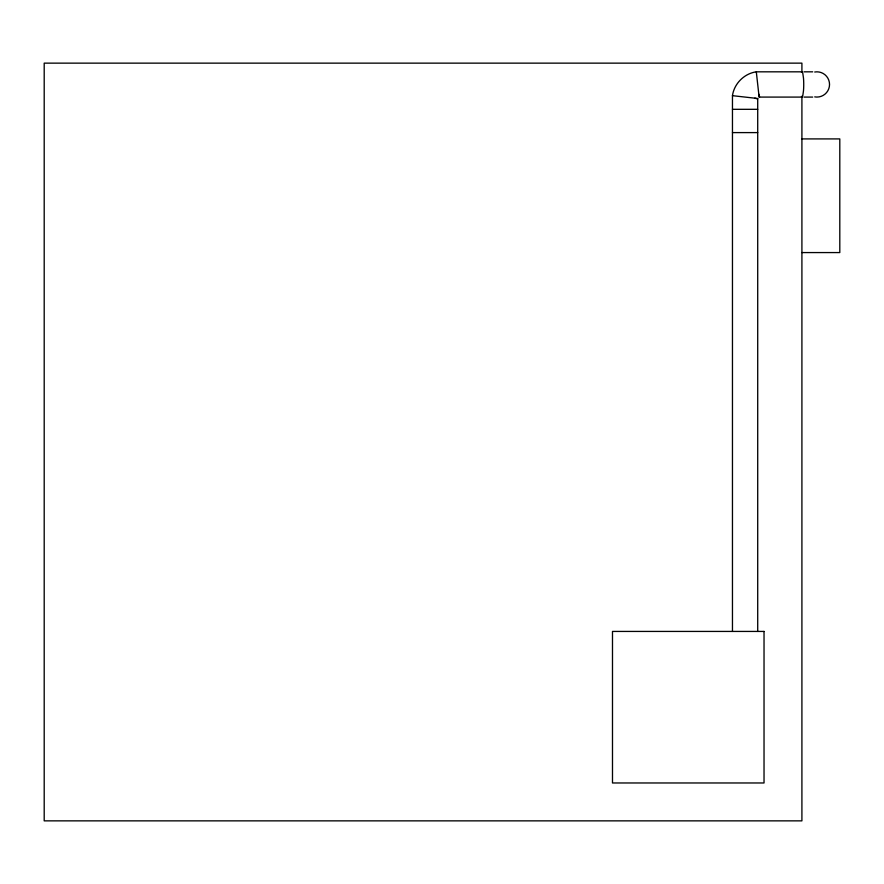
<?xml version="1.0" encoding="UTF-8"?>
<svg xmlns="http://www.w3.org/2000/svg" width="884" height="884" viewBox="0 0 884 884"><rect width="100%" height="100%" fill="white"/><g stroke="black" fill="none" stroke-linecap="round" stroke-linejoin="round"><path stroke-width="1.33" d="M732.46 631.43L732.46 95.671C734.162 83.615 744.251 73.527 756.306 71.825L801.91 71.825M803.998 71.825L812.716 71.825M759.29 97.085L801.91 97.085M803.998 97.085L812.716 97.085M732.46 109.318L757.71 109.318M732.46 132.6L757.71 132.6M801.91 138.91L839.8 138.91L839.8 252.57L801.91 252.57M732.46 95.671L757.71 98.489M754.814 98.168L757.61 98.953M758.803 94.179L759.588 96.975M756.306 71.825L759.124 97.085M801.91 71.427L801.91 63.14L44.2 63.14L44.2 820.86L801.91 820.86L801.91 96.201M757.71 98.654L757.71 631.43M801.445 96.654A12.862 1.834 90 0 0 802.827 95.395L803.49 90.765A12.52 1.779 -90 0 0 803.49 78.135L802.827 73.516A12.862 1.834 90 0 0 801.445 72.256M814.716 72.013A12.63 12.63 0 0 1 829.535 84.455A12.63 12.63 0 0 1 814.716 96.886M764.03 631.43L612.49 631.43L612.49 782.97L764.03 782.97L764.03 631.43"/></g></svg>
